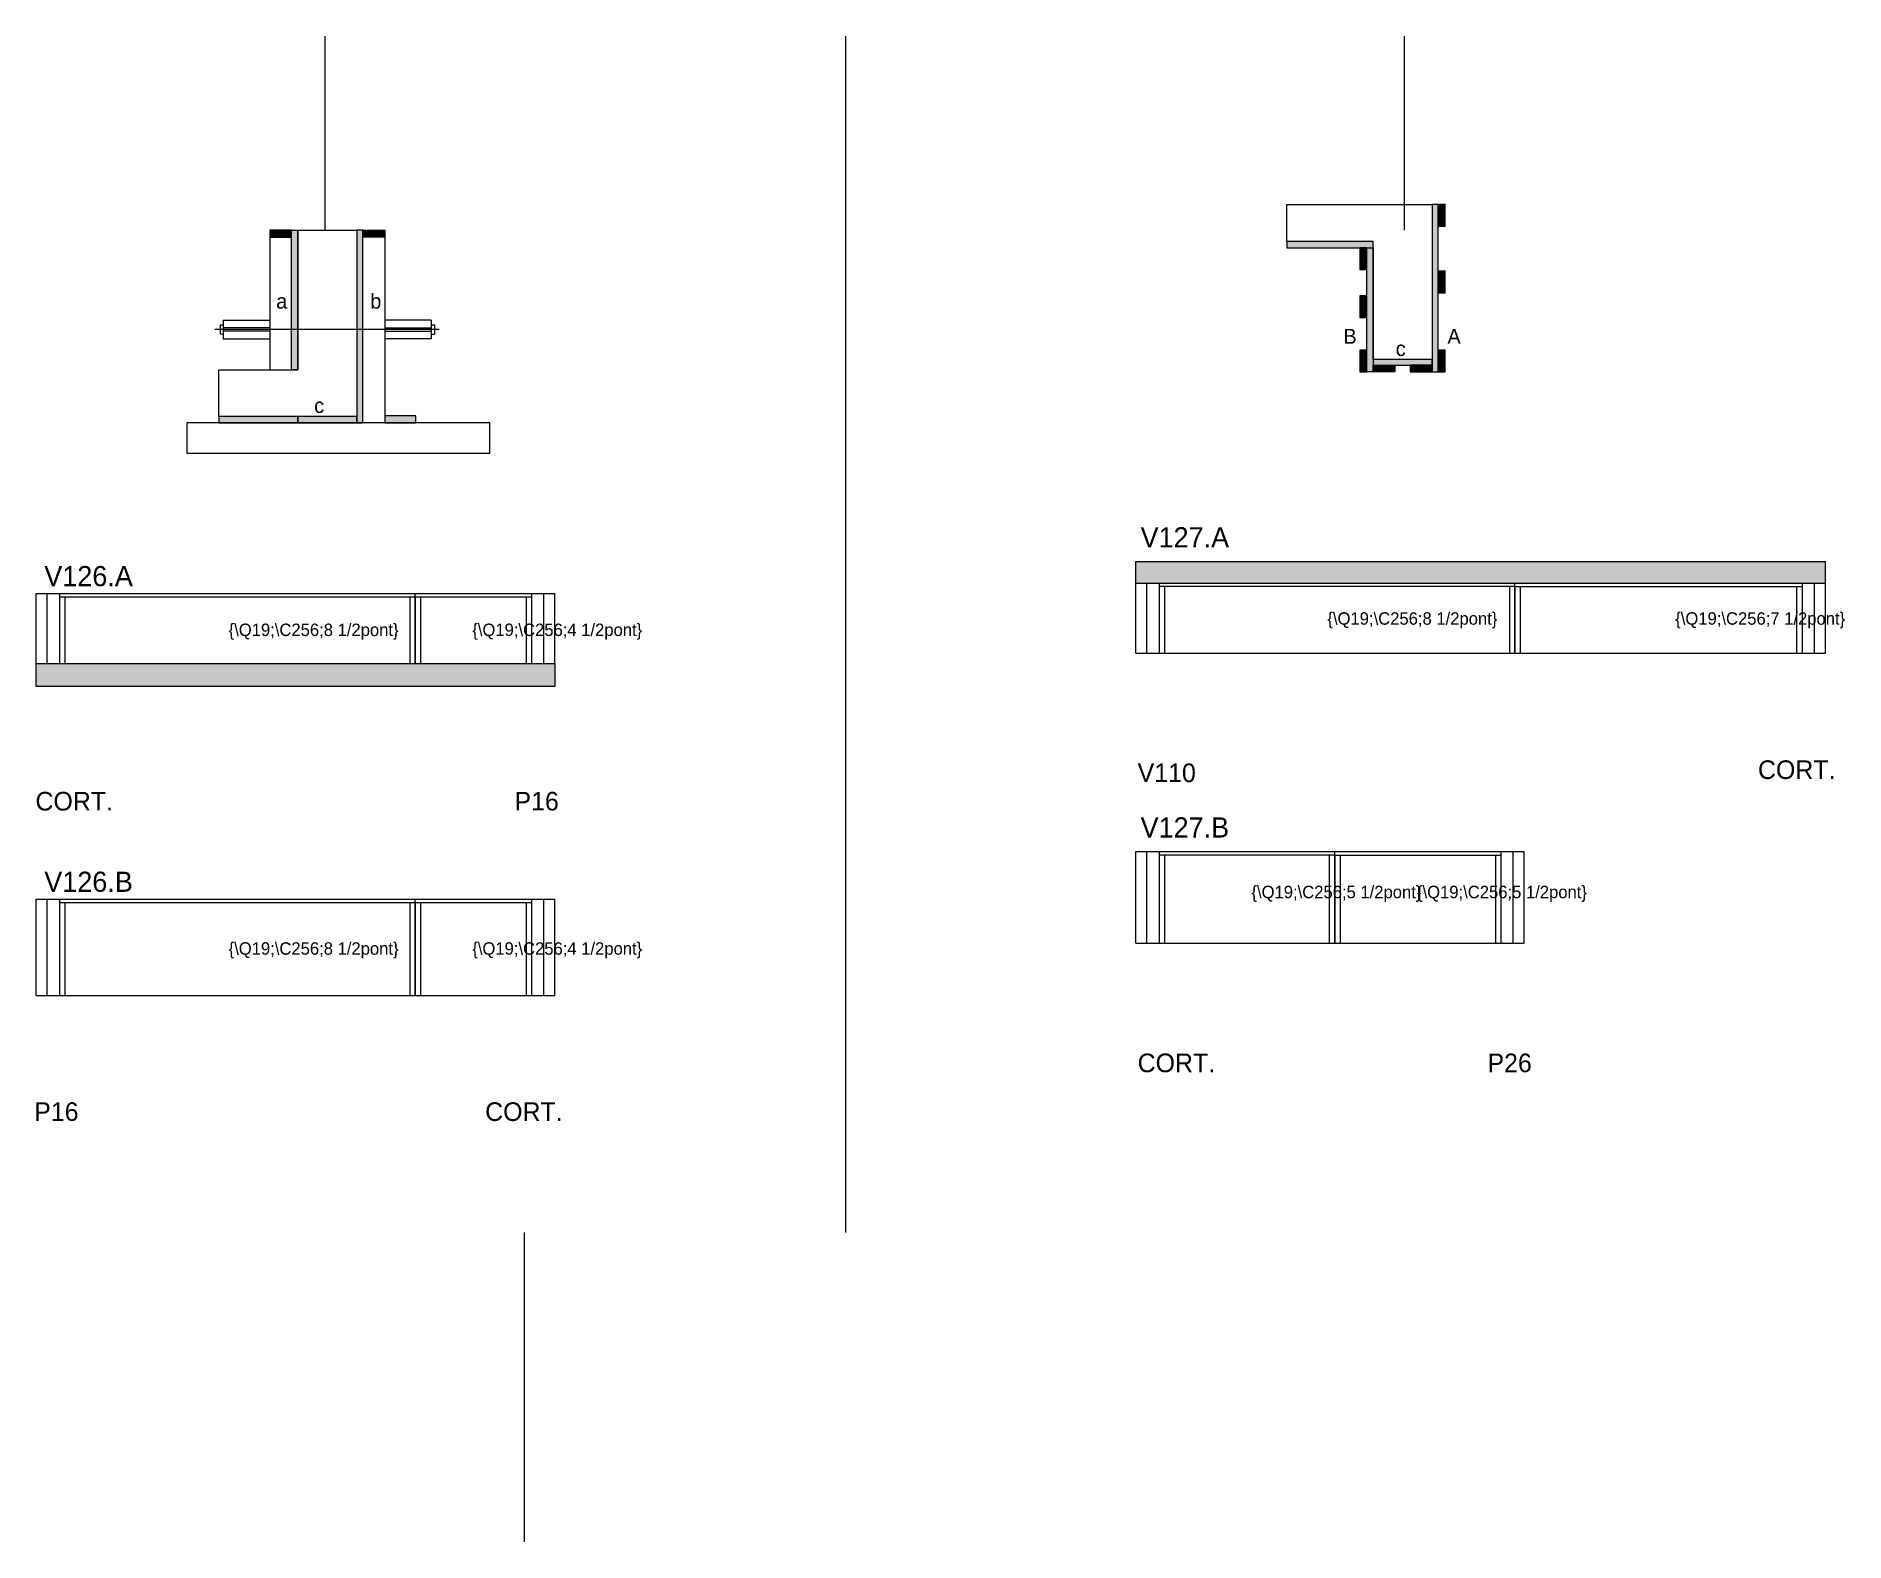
# Model space of a CAD drawing. Header units: metres. Extents: x 1696 to 2861, y 10209 to 11179.
import ezdxf

# ---------------------------------------------------------------- set-up
doc = ezdxf.new("R2010")
doc.units = ezdxf.units.M
for name, color, linetype in [('5', 7, 'Continuous'), ('barrote', 7, 'Continuous'), ('CONCRETO', 7, 'Continuous'), ('COTA', 7, 'Continuous'), ('detalhes', 7, 'Continuous'), ('Hachura', 7, 'Continuous'), ('Madeira', 7, 'Continuous'), ('Painéis', 7, 'Continuous'), ('SARR_2.2x7', 7, 'Continuous'), ('SARR_3.5x7', 7, 'Continuous'), ('TENSOR', 7, 'Continuous'), ('texto', 7, 'Continuous'), ('Texto Seção', 7, 'Continuous')]:
    doc.layers.add(name, color=color, linetype=linetype)

msp = doc.modelspace()

# ---------------------------------------------------------------- hatches: boundary and pattern name
at = {"layer": 'COTA'}
h = msp.add_hatch(color=7, dxfattribs=at)
h.dxf.hatch_style = 1
h.paths.add_polyline_path([(2848.3, 10826.1), (2848.3, 10840.1), (2848.3, 10840.1), (2404.3, 10840.1), (2404.3, 10840.1), (2404.3, 10826.1), (2404.3, 10826.1), (2848.3, 10826.1)])
h = msp.add_hatch(color=7, dxfattribs=at)
h.dxf.hatch_style = 1
h.paths.add_polyline_path([(2030.1, 10759.5), (1696.1, 10759.5), (1696.1, 10759.5), (1696.1, 10774.5), (1696.1, 10774.5), (2030.1, 10774.5), (2030.1, 10774.5), (2030.1, 10759.5)])
at = {"layer": 'Hachura'}
h = msp.add_hatch(color=7, dxfattribs=at)
h.dxf.hatch_style = 1
h.paths.add_polyline_path([(2599, 11070.2), (2595, 11070.2), (2595, 11070.2), (2595, 10962.2), (2595, 10962.2), (2599, 10962.2), (2599, 10962.2), (2599, 11070.2)])
h = msp.add_hatch(color=7, dxfattribs=at)
h.dxf.hatch_style = 1
h.paths.add_polyline_path([(2599, 11056.2), (2603.4, 11056.2), (2603.4, 11056.2), (2603.4, 11070.2), (2603.4, 11070.2), (2599, 11070.2), (2599, 11070.2), (2599, 11056.2)])
h = msp.add_hatch(color=7, dxfattribs=at)
h.dxf.hatch_style = 1
h.paths.add_polyline_path([(1860.5, 11049.1), (1860.5, 11053.5), (1860.5, 11053.5), (1846.5, 11053.5), (1846.5, 11053.5), (1846.5, 11049.1), (1846.5, 11049.1), (1860.5, 11049.1)])
h = msp.add_hatch(color=7, dxfattribs=at)
h.dxf.hatch_style = 1
h.paths.add_polyline_path([(1860.5, 10963.5), (1864.5, 10963.5), (1864.5, 10963.5), (1864.5, 11053.2), (1864.5, 11053.2), (1860.5, 11053.2), (1860.5, 11053.2), (1860.5, 10963.5)])
h = msp.add_hatch(color=7, dxfattribs=at)
h.dxf.hatch_style = 1
h.paths.add_polyline_path([(1902.5, 10929.5), (1906.5, 10929.5), (1906.5, 10929.5), (1906.5, 11053.5), (1906.5, 11053.5), (1902.5, 11053.5), (1902.5, 11053.5), (1902.5, 10929.5)])
h = msp.add_hatch(color=7, dxfattribs=at)
h.dxf.hatch_style = 1
h.paths.add_polyline_path([(1906.5, 11049.1), (1906.5, 11053.5), (1906.5, 11053.5), (1920.5, 11053.5), (1920.5, 11053.5), (1920.5, 11049.1), (1920.5, 11049.1), (1906.5, 11049.1)])
h = msp.add_hatch(color=7, dxfattribs=at)
h.dxf.hatch_style = 1
h.paths.add_polyline_path([(2557, 11042.2), (2557, 11046.2), (2557, 11046.2), (2501.4, 11046.2), (2501.4, 11046.2), (2501.4, 11042.2), (2501.4, 11042.2), (2557, 11042.2)])
h = msp.add_hatch(color=7, dxfattribs=at)
h.dxf.hatch_style = 1
h.paths.add_polyline_path([(2548.6, 11028.2), (2553, 11028.2), (2553, 11028.2), (2553, 11042.2), (2553, 11042.2), (2548.6, 11042.2), (2548.6, 11042.2), (2548.6, 11028.2)])
h = msp.add_hatch(color=7, dxfattribs=at)
h.dxf.hatch_style = 1
h.paths.add_polyline_path([(2553, 11042.2), (2557, 11042.2), (2557, 11042.2), (2557, 10962.2), (2557, 10962.2), (2553, 10962.2), (2553, 10962.2), (2553, 11042.2)])
h = msp.add_hatch(color=7, dxfattribs=at)
h.dxf.hatch_style = 1
h.paths.add_polyline_path([(2599, 11013.2), (2603.4, 11013.2), (2603.4, 11013.2), (2603.4, 11027.2), (2603.4, 11027.2), (2599, 11027.2), (2599, 11027.2), (2599, 11013.2)])
h = msp.add_hatch(color=7, dxfattribs=at)
h.dxf.hatch_style = 1
h.paths.add_polyline_path([(2548.6, 10997.2), (2553, 10997.2), (2553, 10997.2), (2553, 11011.2), (2553, 11011.2), (2548.6, 11011.2), (2548.6, 11011.2), (2548.6, 10997.2)])
h = msp.add_hatch(color=7, dxfattribs=at)
h.dxf.hatch_style = 1
h.paths.add_polyline_path([(2548.6, 10962.2), (2553, 10962.2), (2553, 10962.2), (2553, 10976.2), (2553, 10976.2), (2548.6, 10976.2), (2548.6, 10976.2), (2548.6, 10962.2)])
h = msp.add_hatch(color=7, dxfattribs=at)
h.dxf.hatch_style = 1
h.paths.add_polyline_path([(2599, 10962.2), (2603.4, 10962.2), (2603.4, 10962.2), (2603.4, 10976.2), (2603.4, 10976.2), (2599, 10976.2), (2599, 10976.2), (2599, 10962.2)])
h = msp.add_hatch(color=7, dxfattribs=at)
h.dxf.hatch_style = 1
h.paths.add_polyline_path([(2595, 10966.6), (2595, 10970.2), (2595, 10970.2), (2557, 10970.2), (2557, 10970.2), (2557, 10966.6), (2557, 10966.6), (2595, 10966.6)])
h = msp.add_hatch(color=7, dxfattribs=at)
h.dxf.hatch_style = 1
h.paths.add_polyline_path([(2557, 10962.2), (2557, 10966.6), (2557, 10966.6), (2571, 10966.6), (2571, 10966.6), (2571, 10962.2), (2571, 10962.2), (2557, 10962.2)])
h = msp.add_hatch(color=7, dxfattribs=at)
h.dxf.hatch_style = 1
h.paths.add_polyline_path([(2595, 10962.2), (2595, 10966.6), (2595, 10966.6), (2581, 10966.6), (2581, 10966.6), (2581, 10962.2), (2581, 10962.2), (2595, 10962.2)])
h = msp.add_hatch(color=7, dxfattribs=at)
h.dxf.hatch_style = 1
h.paths.add_polyline_path([(1864.5, 10929.5), (1864.5, 10933.5), (1864.5, 10933.5), (1813.7, 10933.5), (1813.7, 10933.5), (1813.7, 10929.5), (1813.7, 10929.5), (1864.5, 10929.5)])
h = msp.add_hatch(color=7, dxfattribs=at)
h.dxf.hatch_style = 1
h.paths.add_polyline_path([(1902.5, 10929.5), (1902.5, 10933.5), (1902.5, 10933.5), (1864.5, 10933.5), (1864.5, 10933.5), (1864.5, 10929.5), (1864.5, 10929.5), (1902.5, 10929.5)])
h = msp.add_hatch(color=7, dxfattribs=at)
h.dxf.hatch_style = 1
h.paths.add_polyline_path([(1940.5, 10929.5), (1940.5, 10933.9), (1940.5, 10933.9), (1920.5, 10933.9), (1920.5, 10933.9), (1920.5, 10929.5), (1920.5, 10929.5), (1940.5, 10929.5)])

# ---------------------------------------------------------------- linework, layer by layer
at = {"color": 7, "lineweight": 25}
for p, q in [((1816.5, 10995.6), (1816.5, 10983.6)), ((1816.5, 10995.6), (1846.5, 10995.6)), ((1950.5, 10995.6), (1920.5, 10995.6)), ((1950.5, 10995.6), (1950.5, 10983.6)), ((1814.5, 10992.6), (1814.5, 10986.6)), ((1814.5, 10992.6), (1816.5, 10992.6)), ((1816.5, 10986.6), (1814.5, 10986.6)), ((1846.5, 10990.6), (1816.5, 10990.6)), ((1846.5, 10988.6), (1816.5, 10988.6)), ((1920.5, 10990.6), (1950.5, 10990.6)), ((1920.5, 10988.6), (1950.5, 10988.6)), ((1950.5, 10992.6), (1952.5, 10992.6)), ((1950.5, 10986.6), (1952.5, 10986.6)), ((1952.5, 10992.6), (1952.5, 10986.6)), ((1816.5, 10983.6), (1846.5, 10983.6)), ((1950.5, 10983.6), (1920.5, 10983.6)), ((2010.6, 10208.5), (2010.6, 10407.8))]:
    msp.add_line(p, q, dxfattribs=at)
at = {"layer": 'barrote', "color": 7, "lineweight": 25}
msp.add_lwpolyline([(1793, 10909.9), (1988.2, 10909.9), (1988.2, 10929.5), (1793, 10929.5)], close=True, dxfattribs=at)
at = {"layer": 'CONCRETO', "color": 7, "lineweight": 25}
msp.add_lwpolyline([(2501.4, 11046.2), (2501.4, 11070.2), (2595, 11070.2), (2595, 11070.2), (2595, 11070.2), (2595, 10970.2), (2557, 10970.2), (2557, 11046.2)], close=True, dxfattribs=at)
msp.add_lwpolyline([(1864.5, 11053.5), (1902.5, 11053.5), (1902.5, 11029.5), (1902.5, 11029.5), (1902.5, 10933.5), (1813.7, 10933.5), (1813.7, 10963.5), (1864.5, 10963.5), (1864.5, 11053.5)], dxfattribs=at)
at = {"layer": 'COTA', "color": 7, "lineweight": 25}
for p, q in [((2217.3, 11178.5), (2217.3, 10407.8)), ((2404.3, 10826.1), (2404.3, 10840.1)), ((2404.3, 10840.1), (2848.3, 10840.1)), ((2848.3, 10826.1), (2848.3, 10840.1)), ((1696.1, 10759.5), (1696.1, 10774.5)), ((2030.1, 10774.5), (2030.1, 10759.5)), ((2030.1, 10759.5), (1696.1, 10759.5))]:
    msp.add_line(p, q, dxfattribs=at)
at = {"layer": 'Defpoints', "color": 7, "lineweight": 25}
for p, q in [((1882.1, 11053.5), (1882.1, 11178.5)), ((2577.2, 11053.5), (2577.2, 11178.5))]:
    msp.add_line(p, q, dxfattribs=at)
at = {"layer": 'Madeira', "color": 7, "lineweight": 25}
for points in [[(2599, 11056.2), (2603.4, 11056.2), (2603.4, 11070.2), (2599, 11070.2)], [(1860.5, 11049.1), (1860.5, 11053.5), (1846.5, 11053.5), (1846.5, 11049.1)], [(1860.5, 11053.5), (1846.5, 11053.5), (1846.5, 10963.5), (1860.5, 10963.5)], [(1906.5, 11049.1), (1906.5, 11053.5), (1920.5, 11053.5), (1920.5, 11049.1)], [(1906.5, 11053.5), (1920.5, 11053.5), (1920.5, 10929.5), (1906.5, 10929.5)], [(2548.6, 11028.2), (2553, 11028.2), (2553, 11042.2), (2548.6, 11042.2)], [(2599, 11013.2), (2603.4, 11013.2), (2603.4, 11027.2), (2599, 11027.2)], [(2548.6, 10997.2), (2553, 10997.2), (2553, 11011.2), (2548.6, 11011.2)], [(2548.6, 10962.2), (2553, 10962.2), (2553, 10976.2), (2548.6, 10976.2)], [(2599, 10962.2), (2603.4, 10962.2), (2603.4, 10976.2), (2599, 10976.2)], [(2557, 10962.2), (2557, 10966.6), (2571, 10966.6), (2571, 10962.2)], [(2595, 10962.2), (2595, 10966.6), (2581, 10966.6), (2581, 10962.2)], [(1940.5, 10929.5), (1940.5, 10933.9), (1920.5, 10933.9), (1920.5, 10929.5)]]:
    msp.add_lwpolyline(points, close=True, dxfattribs=at)
at = {"layer": 'Painéis', "color": 7, "lineweight": 25}
for p, q in [((2404.3, 10826.1), (2848.3, 10826.1)), ((2404.3, 10781.1), (2404.3, 10826.1)), ((2648.3, 10781.1), (2648.3, 10826.1)), ((2848.3, 10781.1), (2848.3, 10826.1)), ((1696.1, 10819.5), (2030.1, 10819.5)), ((1696.1, 10774.5), (1696.1, 10819.5)), ((1940.1, 10774.5), (1940.1, 10819.5)), ((2030.1, 10774.5), (2030.1, 10819.5)), ((1696.1, 10774.5), (2030.1, 10774.5)), ((2404.3, 10781.1), (2848.3, 10781.1)), ((2404.3, 10653.2), (2654.3, 10653.2)), ((2404.3, 10594.2), (2404.3, 10653.2)), ((2532.3, 10594.2), (2532.3, 10653.2)), ((2654.3, 10594.2), (2654.3, 10653.2)), ((1696.1, 10622.6), (2030.1, 10622.6)), ((1696.1, 10560.6), (1696.1, 10622.6)), ((1940.1, 10560.6), (1940.1, 10622.6)), ((2030.1, 10560.6), (2030.1, 10622.6)), ((2404.3, 10594.2), (2654.3, 10594.2)), ((1696.1, 10560.6), (2030.1, 10560.6))]:
    msp.add_line(p, q, dxfattribs=at)
for points in [[(2599, 11070.2), (2595, 11070.2), (2595, 10962.2), (2599, 10962.2)], [(1860.5, 11053.5), (1864.5, 11053.5), (1864.5, 10963.5), (1860.5, 10963.5)], [(1906.5, 11053.5), (1902.5, 11053.5), (1902.5, 10929.5), (1906.5, 10929.5)], [(2557, 11042.2), (2557, 11046.2), (2501.4, 11046.2), (2501.4, 11042.2)], [(2553, 11042.2), (2557, 11042.2), (2557, 10962.2), (2553, 10962.2)], [(2595, 10966.6), (2595, 10970.2), (2557, 10970.2), (2557, 10966.6)], [(1864.5, 10929.5), (1864.5, 10933.5), (1813.7, 10933.5), (1813.7, 10929.5)], [(1902.5, 10929.5), (1902.5, 10933.5), (1864.5, 10933.5), (1864.5, 10929.5)]]:
    msp.add_lwpolyline(points, close=True, dxfattribs=at)
at = {"layer": 'SARR_2.2x7', "color": 7, "lineweight": 25}
for p, q in [((2411.3, 10781.1), (2411.3, 10826.1)), ((2648.3, 10823.9), (2419.3, 10823.9)), ((2648.3, 10823.9), (2833.3, 10823.9)), ((2841.3, 10781.1), (2841.3, 10826.1)), ((1703.1, 10774.5), (1703.1, 10819.5)), ((1711.1, 10817.3), (1940.1, 10817.3)), ((1940.1, 10817.3), (2015.1, 10817.3)), ((2023.1, 10774.5), (2023.1, 10819.5)), ((2411.3, 10594.2), (2411.3, 10653.2)), ((2532.3, 10651), (2419.3, 10651)), ((2532.3, 10651), (2639.3, 10651)), ((2647.3, 10594.2), (2647.3, 10653.2)), ((1703.1, 10560.6), (1703.1, 10622.6)), ((1711.1, 10620.4), (1940.1, 10620.4)), ((1940.1, 10620.4), (2015.1, 10620.4)), ((2023.1, 10560.6), (2023.1, 10622.6))]:
    msp.add_line(p, q, dxfattribs=at)
at = {"layer": 'SARR_3.5x7', "color": 7, "lineweight": 25}
for p, q in [((2419.3, 10826.1), (2419.3, 10781.1)), ((2422.8, 10823.9), (2422.8, 10781.1)), ((2644.8, 10823.9), (2644.8, 10781.1)), ((2648.3, 10823.9), (2648.3, 10781.1)), ((2651.8, 10823.9), (2651.8, 10781.1)), ((2829.8, 10823.9), (2829.8, 10781.1)), ((2833.3, 10826.1), (2833.3, 10781.1)), ((1711.1, 10819.5), (1711.1, 10774.5)), ((1714.6, 10817.3), (1714.6, 10774.5)), ((1936.6, 10817.3), (1936.6, 10774.5)), ((1940.1, 10817.3), (1940.1, 10774.5)), ((1943.6, 10817.3), (1943.6, 10774.5)), ((2011.6, 10817.3), (2011.6, 10774.5)), ((2015.1, 10819.5), (2015.1, 10774.5)), ((1711.1, 10774.5), (1714.6, 10774.5)), ((1936.6, 10774.5), (1940.1, 10774.5)), ((1940.1, 10774.5), (1943.6, 10774.5)), ((2011.6, 10774.5), (2015.1, 10774.5)), ((2419.3, 10653.2), (2419.3, 10594.2)), ((2422.8, 10651), (2422.8, 10594.2)), ((2528.8, 10651), (2528.8, 10594.2)), ((2532.3, 10651), (2532.3, 10594.2)), ((2535.8, 10651), (2535.8, 10594.2)), ((2635.8, 10651), (2635.8, 10594.2)), ((2639.3, 10653.2), (2639.3, 10594.2)), ((1711.1, 10622.6), (1711.1, 10560.6)), ((1714.6, 10620.4), (1714.6, 10560.6)), ((1936.6, 10620.4), (1936.6, 10560.6)), ((1940.1, 10620.4), (1940.1, 10560.6)), ((1943.6, 10620.4), (1943.6, 10560.6)), ((2011.6, 10620.4), (2011.6, 10560.6)), ((2015.1, 10622.6), (2015.1, 10560.6)), ((1711.1, 10560.6), (1714.6, 10560.6)), ((1936.6, 10560.6), (1940.1, 10560.6)), ((1940.1, 10560.6), (1943.6, 10560.6)), ((2011.6, 10560.6), (2015.1, 10560.6))]:
    msp.add_line(p, q, dxfattribs=at)
at = {"layer": 'TENSOR', "color": 7, "lineweight": 25}
msp.add_line((1955.5, 10989.6), (1811.2, 10989.6), dxfattribs=at)

# ---------------------------------------------------------------- texts
at = {"layer": '5', "color": 7, "lineweight": 25}
for s, p in [('V110', (2405.4, 10698)), ('CORT.', (2804.9, 10700)), ('CORT.', (1695.6, 10679.7)), ('P16', (2004.1, 10679.7)), ('CORT.', (2405.4, 10511.1)), ('P26', (2630.7, 10511.1)), ('P16', (1694.8, 10479.7)), ('CORT.', (1985.2, 10479.7))]:
    msp.add_text(s, height=12, dxfattribs=at).set_placement(p)
at = {"layer": 'detalhes', "color": 7, "lineweight": 25}
for s, p in [('a', (1850.6, 11003)), ('b', (1911.2, 11003)), ('B', (2537.9, 10980.4)), ('A', (2604.9, 10980.4)), ('c', (2571.6, 10972.5)), ('c', (1875.1, 10935.8))]:
    msp.add_text(s, height=9.6, dxfattribs=at).set_placement(p)
at = {"layer": 'texto', "color": 7, "lineweight": 25}
for s, p in [('{\\Q19;\\C256;8 1/2pont}', (1820, 10792.1)), ('{\\Q19;\\C256;4 1/2pont}', (1976.9, 10792.1)), ('{\\Q19;\\C256;8 1/2pont}', (2527.6, 10799.4)), ('{\\Q19;\\C256;7 1/2pont}', (2751.6, 10799.4)), ('{\\Q19;\\C256;5 1/2pont}', (2478.7, 10623.2)), ('{\\Q19;\\C256;5 1/2pont}', (2585.3, 10623.2)), ('{\\Q19;\\C256;8 1/2pont}', (1820, 10586.8)), ('{\\Q19;\\C256;4 1/2pont}', (1976.9, 10586.8))]:
    msp.add_text(s, height=8, dxfattribs=at).set_placement(p)
at = {"layer": 'Texto Seção', "color": 7, "lineweight": 25}
for s, p in [('V127.A', (2407.3, 10849.2)), ('V126.A', (1701.3, 10824.2)), ('V127.B', (2407.3, 10662.3)), ('V126.B', (1701.3, 10627.3))]:
    msp.add_text(s, height=13, dxfattribs=at).set_placement(p)

doc.saveas('drawing.dxf')
